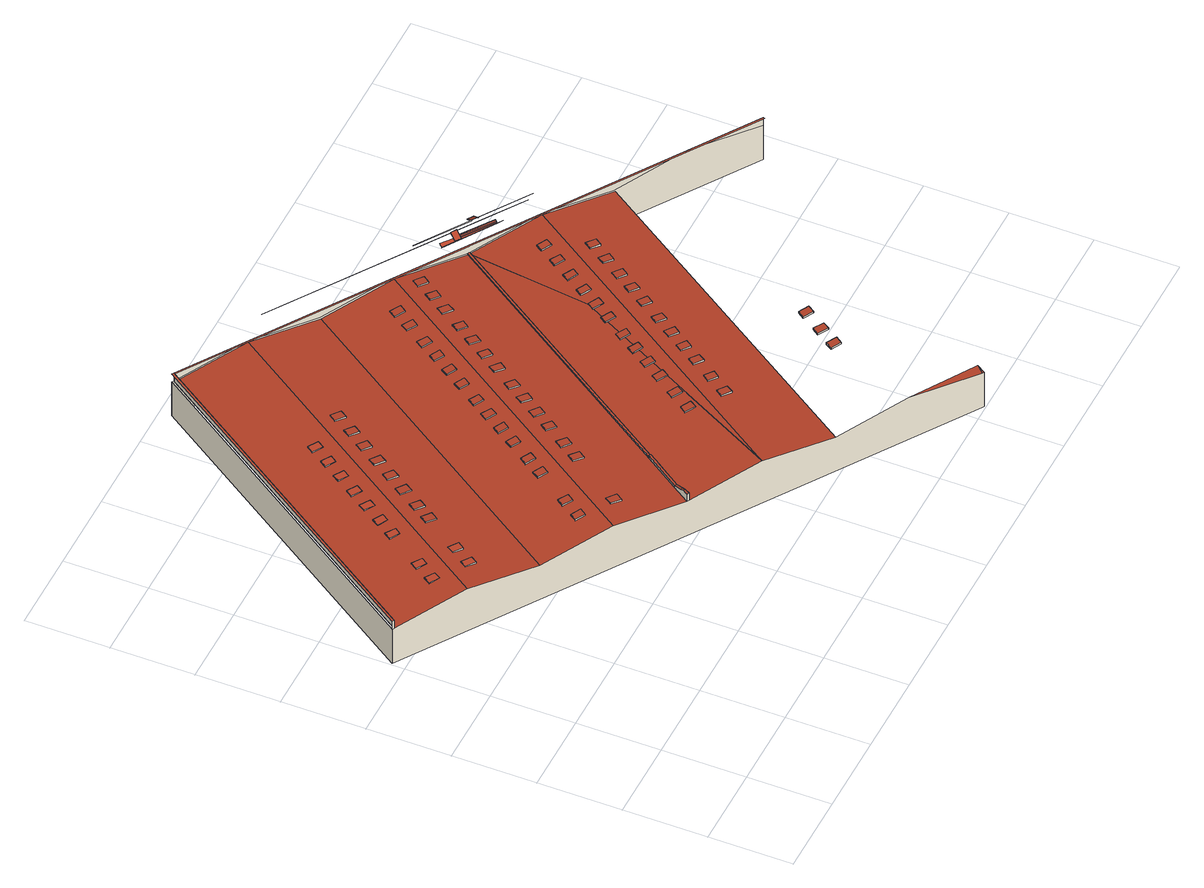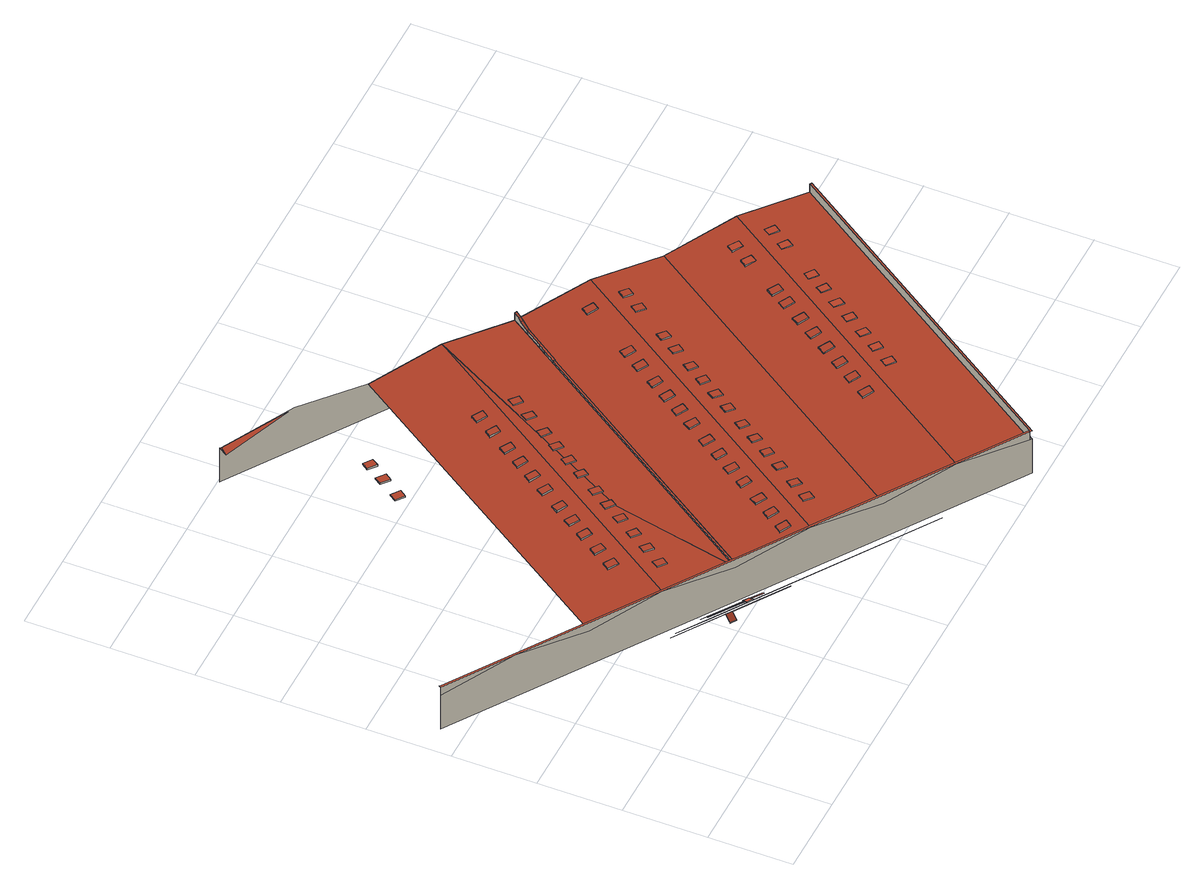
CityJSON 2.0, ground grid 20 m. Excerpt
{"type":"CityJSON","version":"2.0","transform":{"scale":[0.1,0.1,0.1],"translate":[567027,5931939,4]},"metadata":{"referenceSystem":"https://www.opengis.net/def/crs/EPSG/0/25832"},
"CityObjects":{
"building1":{"type":"Building","attributes":{"Grundfläche 2D":"19799.578173","Grundhöhe NN":"4.849"},"children":["building1-1","building1-2","building1-3","building1-4","building1-5","building1-6","building1-7","building1-8","building1-9","building1-10","building1-11","building1-12","building1-13","building1-14","building1-15","building1-16","building1-17","building1-18","building1-19","building1-20","building1-21","building1-22","building1-23","building1-24","building1-25","building1-26","building1-27","building1-28","building1-29","building1-30","building1-31","building1-32","building1-33","building1-34","building1-35","building1-36","building1-37","building1-38","building1-39","building1-40","building1-41","building1-42","building1-43","building1-44","building1-45","building1-46","building1-47","building1-48","building1-49","building1-50","building1-51","building1-52","building1-53","building1-54","building1-55","building1-56","building1-57","building1-58","building1-59","building1-60","building1-61","building1-62","building1-63","building1-64","building1-65","building1-66","building1-67","building1-68","building1-69","building1-70","building1-71","building1-72","building1-73","building1-74","building1-75"],"geometry":[{"type":"MultiSurface","lod":"3","boundaries":[[[0,1,2,3]],[[0,4,5,6]],[[7,8,2,1]],[[2,8,9,10,3]],[[7,1,11,12]],[[13,14,15,16]],[[17,18,19,20,21,22,16,23,24,25,11,1,0,6,26]],[[27,23,16,15,14]],[[14,13,28]],[[29,27,14]],[[30,31,25,24]],[[12,11,25,31]],[[32,29,14,28,13,16,22,33,34]],[[30,24,23,27,35,36,37]],[[32,34,38,39]],[[40,41,42,43,39,38,44]],[[36,35,41,40]],[[45,20,19,46]],[[18,46,19]],[[33,22,47,34]],[[22,21,48,49]],[[4,50,51,52,53,54,55,56,57,58,59,5]],[[34,47,22,49,60]],[[8,61,62,63,64,65,66,67,9]],[[52,51,50,9,67,58,57,56,55,54,53]]],"semantics":{"surfaces":[{"type":"WallSurface"},{"type":"RoofSurface"}],"values":[0,0,0,1,1,1,0,1,1,1,1,1,1,1,0,1,0,1,1,1,1,0,1,1,0]}}]},
"building1-1":{"type":"BuildingInstallation","parents":["building1"],"geometry":[{"type":"MultiSurface","lod":"3","boundaries":[[[68,69,70,71]],[[71,70,72,73]],[[68,71,73,74]],[[69,68,74,75]],[[70,69,75,72]]],"semantics":{"surfaces":[{"type":"RoofSurface"},{"type":"WallSurface"}],"values":[0,1,1,1,1]}}]},
"building1-2":{"type":"BuildingInstallation","parents":["building1"],"geometry":[{"type":"MultiSurface","lod":"3","boundaries":[[[76,77,78,79]],[[79,78,80,81]],[[76,79,81,82]],[[77,76,82,83]],[[78,77,83,80]]],"semantics":{"surfaces":[{"type":"RoofSurface"},{"type":"WallSurface"}],"values":[0,1,1,1,1]}}]},
"building1-3":{"type":"BuildingInstallation","parents":["building1"],"geometry":[{"type":"MultiSurface","lod":"3","boundaries":[[[84,85,86,87]],[[87,86,88,89]],[[84,87,89,90]],[[85,84,90,91]],[[86,85,91,88]]],"semantics":{"surfaces":[{"type":"RoofSurface"},{"type":"WallSurface"}],"values":[0,1,1,1,1]}}]},
"building1-4":{"type":"BuildingInstallation","parents":["building1"],"geometry":[{"type":"MultiSurface","lod":"3","boundaries":[[[92,93,94,95]],[[95,94,96,97]],[[92,95,97,98]],[[93,92,98,99]],[[94,93,99,96]]],"semantics":{"surfaces":[{"type":"RoofSurface"},{"type":"WallSurface"}],"values":[0,1,1,1,1]}}]},
"building1-5":{"type":"BuildingInstallation","parents":["building1"],"geometry":[{"type":"MultiSurface","lod":"3","boundaries":[[[100,101,102,103]],[[103,102,104,105]],[[100,103,105,106]],[[101,100,106,107]],[[102,101,107,104]]],"semantics":{"surfaces":[{"type":"RoofSurface"},{"type":"WallSurface"}],"values":[0,1,1,1,1]}}]},
"building1-6":{"type":"BuildingInstallation","parents":["building1"],"geometry":[{"type":"MultiSurface","lod":"3","boundaries":[[[108,109,110,111]],[[111,110,112,113]],[[108,111,113,114]],[[109,108,114,115]],[[110,109,115,112]]],"semantics":{"surfaces":[{"type":"RoofSurface"},{"type":"WallSurface"}],"values":[0,1,1,1,1]}}]},
"building1-7":{"type":"BuildingInstallation","parents":["building1"],"geometry":[{"type":"MultiSurface","lod":"3","boundaries":[[[116,117,118,119]],[[119,118,120,121]],[[116,119,121,122]],[[117,116,122,123]],[[118,117,123,120]]],"semantics":{"surfaces":[{"type":"RoofSurface"},{"type":"WallSurface"}],"values":[0,1,1,1,1]}}]},
"building1-8":{"type":"BuildingInstallation","parents":["building1"],"geometry":[{"type":"MultiSurface","lod":"3","boundaries":[[[124,125,126,127]],[[127,126,128,129]],[[124,127,129,130]],[[125,124,130,131]],[[126,125,131,128]]],"semantics":{"surfaces":[{"type":"RoofSurface"},{"type":"WallSurface"}],"values":[0,1,1,1,1]}}]},
"building1-9":{"type":"BuildingInstallation","parents":["building1"],"geometry":[{"type":"MultiSurface","lod":"3","boundaries":[[[132,133,134,135]],[[135,134,136,137]],[[132,135,137,138]],[[133,132,138,139]],[[134,133,139,136]]],"semantics":{"surfaces":[{"type":"RoofSurface"},{"type":"WallSurface"}],"values":[0,1,1,1,1]}}]},
"building1-10":{"type":"BuildingInstallation","parents":["building1"],"geometry":[{"type":"MultiSurface","lod":"3","boundaries":[[[140,141,142,143]],[[143,142,144,145]],[[140,143,145,146]],[[141,140,146,147]],[[142,141,147,144]]],"semantics":{"surfaces":[{"type":"RoofSurface"},{"type":"WallSurface"}],"values":[0,1,1,1,1]}}]},
"building1-11":{"type":"BuildingInstallation","parents":["building1"],"geometry":[{"type":"MultiSurface","lod":"3","boundaries":[[[148,149,150,151]],[[151,150,152,153]],[[148,151,153,154]],[[149,148,154,155]],[[150,149,155,152]]],"semantics":{"surfaces":[{"type":"RoofSurface"},{"type":"WallSurface"}],"values":[0,1,1,1,1]}}]},
"building1-12":{"type":"BuildingInstallation","parents":["building1"],"geometry":[{"type":"MultiSurface","lod":"3","boundaries":[[[156,157,158,159]],[[159,158,160,161]],[[156,159,161,162]],[[157,156,162,163]],[[158,157,163,160]]],"semantics":{"surfaces":[{"type":"RoofSurface"},{"type":"WallSurface"}],"values":[0,1,1,1,1]}}]},
"building1-13":{"type":"BuildingInstallation","parents":["building1"],"geometry":[{"type":"MultiSurface","lod":"3","boundaries":[[[164,165,166,167]],[[167,166,168,169]],[[164,167,169,170]],[[165,164,170,171]],[[166,165,171,168]]],"semantics":{"surfaces":[{"type":"RoofSurface"},{"type":"WallSurface"}],"values":[0,1,1,1,1]}}]},
"building1-14":{"type":"BuildingInstallation","parents":["building1"],"geometry":[{"type":"MultiSurface","lod":"3","boundaries":[[[172,173,174,175]],[[175,174,176,177]],[[172,175,177,178]],[[173,172,178,179]],[[174,173,179,176]]],"semantics":{"surfaces":[{"type":"RoofSurface"},{"type":"WallSurface"}],"values":[0,1,1,1,1]}}]},
"building1-15":{"type":"BuildingInstallation","parents":["building1"],"geometry":[{"type":"MultiSurface","lod":"3","boundaries":[[[180,181,182,183]],[[183,182,184,185]],[[180,183,185,186]],[[181,180,186,187]],[[182,181,187,184]]],"semantics":{"surfaces":[{"type":"RoofSurface"},{"type":"WallSurface"}],"values":[0,1,1,1,1]}}]},
"building1-16":{"type":"BuildingInstallation","parents":["building1"],"geometry":[{"type":"MultiSurface","lod":"3","boundaries":[[[188,189,190,191]],[[191,190,192,193]],[[188,191,193,194]],[[189,188,194,195]],[[190,189,195,192]]],"semantics":{"surfaces":[{"type":"RoofSurface"},{"type":"WallSurface"}],"values":[0,1,1,1,1]}}]},
"building1-17":{"type":"BuildingInstallation","parents":["building1"],"geometry":[{"type":"MultiSurface","lod":"3","boundaries":[[[196,197,198,199]],[[200,201,199,198]],[[196,199,201,202]],[[202,203,197,196]],[[198,197,203,200]]],"semantics":{"surfaces":[{"type":"RoofSurface"},{"type":"WallSurface"}],"values":[0,1,1,1,1]}}]},
"building1-18":{"type":"BuildingInstallation","parents":["building1"],"geometry":[{"type":"MultiSurface","lod":"3","boundaries":[[[204,205,206,207]],[[207,206,208,209]],[[204,207,209,210]],[[205,204,210,211]],[[206,205,211,208]]],"semantics":{"surfaces":[{"type":"RoofSurface"},{"type":"WallSurface"}],"values":[0,1,1,1,1]}}]},
"building1-19":{"type":"BuildingInstallation","parents":["building1"],"geometry":[{"type":"MultiSurface","lod":"3","boundaries":[[[212,213,214,215]],[[216,213,212,217]],[[218,219,216,217,220]],[[23,16,215,214]],[[212,215,16,221,220,217]],[[216,219,222,23,214,213]]],"semantics":{"surfaces":[{"type":"RoofSurface"},{"type":"WallSurface"}],"values":[0,0,0,1,1,1]}}]},
"building1-20":{"type":"BuildingInstallation","parents":["building1"],"geometry":[{"type":"MultiSurface","lod":"3","boundaries":[[[223,224,225,226]],[[226,225,227,228]],[[223,226,228,229]],[[224,223,229,230]],[[225,224,230,227]]],"semantics":{"surfaces":[{"type":"RoofSurface"},{"type":"WallSurface"}],"values":[0,1,1,1,1]}}]},
"building1-21":{"type":"BuildingInstallation","parents":["building1"],"geometry":[{"type":"MultiSurface","lod":"3","boundaries":[[[231,232,233,234]],[[234,233,235,236]],[[231,234,236,237]],[[232,231,237,238]],[[233,232,238,235]]],"semantics":{"surfaces":[{"type":"RoofSurface"},{"type":"WallSurface"}],"values":[0,1,1,1,1]}}]},
"building1-22":{"type":"BuildingInstallation","parents":["building1"],"geometry":[{"type":"MultiSurface","lod":"3","boundaries":[[[239,240,241,242]],[[242,241,243,244]],[[239,242,244,245]],[[240,239,245,246]],[[241,240,246,243]]],"semantics":{"surfaces":[{"type":"RoofSurface"},{"type":"WallSurface"}],"values":[0,1,1,1,1]}}]},
"building1-23":{"type":"BuildingInstallation","parents":["building1"],"geometry":[{"type":"MultiSurface","lod":"3","boundaries":[[[247,248,249,250]],[[250,249,251,252]],[[247,250,252,253]],[[248,247,253,254]],[[249,248,254,251]]],"semantics":{"surfaces":[{"type":"RoofSurface"},{"type":"WallSurface"}],"values":[0,1,1,1,1]}}]},
"building1-24":{"type":"BuildingInstallation","parents":["building1"],"geometry":[{"type":"MultiSurface","lod":"3","boundaries":[[[255,256,219,218,220,257,258,259,260,261,262]],[[221,15,257,220]],[[15,14,258,257]],[[14,13,259,258]],[[13,28,260,259]],[[32,39,261,260,28]],[[39,43,262,261]],[[43,42,41,256,255,262]],[[222,219,256,41,35]]],"semantics":{"surfaces":[{"type":"RoofSurface"},{"type":"WallSurface"}],"values":[0,1,1,1,1,1,1,1,1]}}]},
"building1-25":{"type":"BuildingInstallation","parents":["building1"],"geometry":[{"type":"MultiSurface","lod":"3","boundaries":[[[263,264,265,266]],[[266,265,267,268]],[[263,266,268,269]],[[264,263,269,270]],[[265,264,270,267]]],"semantics":{"surfaces":[{"type":"RoofSurface"},{"type":"WallSurface"}],"values":[0,1,1,1,1]}}]},
"building1-26":{"type":"BuildingInstallation","parents":["building1"],"geometry":[{"type":"MultiSurface","lod":"3","boundaries":[[[271,272,273,274]],[[274,273,275,276]],[[271,274,276,277]],[[272,271,277,278]],[[273,272,278,275]]],"semantics":{"surfaces":[{"type":"RoofSurface"},{"type":"WallSurface"}],"values":[0,1,1,1,1]}}]},
"building1-27":{"type":"BuildingInstallation","parents":["building1"],"geometry":[{"type":"MultiSurface","lod":"3","boundaries":[[[279,280,281,282]],[[283,284,282,281]],[[279,282,284,285]],[[285,286,280,279]],[[281,280,286,283]]],"semantics":{"surfaces":[{"type":"RoofSurface"},{"type":"WallSurface"}],"values":[0,1,1,1,1]}}]},
"building1-28":{"type":"BuildingInstallation","parents":["building1"],"geometry":[{"type":"MultiSurface","lod":"3","boundaries":[[[287,288,289,290]],[[290,289,291,292]],[[287,290,292,293]],[[288,287,293,294]],[[289,288,294,291]]],"semantics":{"surfaces":[{"type":"RoofSurface"},{"type":"WallSurface"}],"values":[0,1,1,1,1]}}]},
"building1-29":{"type":"BuildingInstallation","parents":["building1"],"geometry":[{"type":"MultiSurface","lod":"3","boundaries":[[[295,296,297,298]],[[298,297,299,300]],[[295,298,300,301]],[[296,295,301,302]],[[297,296,302,299]]],"semantics":{"surfaces":[{"type":"RoofSurface"},{"type":"WallSurface"}],"values":[0,1,1,1,1]}}]},
"building1-30":{"type":"BuildingInstallation","parents":["building1"],"geometry":[{"type":"MultiSurface","lod":"3","boundaries":[[[303,304,305,306]],[[307,308,306,305]],[[303,306,308,309]],[[309,310,304,303]],[[305,304,310,307]]],"semantics":{"surfaces":[{"type":"RoofSurface"},{"type":"WallSurface"}],"values":[0,1,1,1,1]}}]},
"building1-31":{"type":"BuildingInstallation","parents":["building1"],"geometry":[{"type":"MultiSurface","lod":"3","boundaries":[[[311,312,313,314]],[[314,313,315,316]],[[311,314,316,317]],[[312,311,317,318]],[[313,312,318,315]]],"semantics":{"surfaces":[{"type":"RoofSurface"},{"type":"WallSurface"}],"values":[0,1,1,1,1]}}]},
"building1-32":{"type":"BuildingInstallation","parents":["building1"],"geometry":[{"type":"MultiSurface","lod":"3","boundaries":[[[319,320,321,322]],[[323,324,322,321]],[[319,322,324,325]],[[325,326,320,319]],[[321,320,326,323]]],"semantics":{"surfaces":[{"type":"RoofSurface"},{"type":"WallSurface"}],"values":[0,1,1,1,1]}}]},
"building1-33":{"type":"BuildingInstallation","parents":["building1"],"geometry":[{"type":"MultiSurface","lod":"3","boundaries":[[[327,328,329,330]],[[330,329,331,332]],[[327,330,332,333]],[[328,327,333,334]],[[329,328,334,331]]],"semantics":{"surfaces":[{"type":"RoofSurface"},{"type":"WallSurface"}],"values":[0,1,1,1,1]}}]},
"building1-34":{"type":"BuildingInstallation","parents":["building1"],"geometry":[{"type":"MultiSurface","lod":"3","boundaries":[[[335,336,337,338]],[[339,340,338,337]],[[335,338,340,341]],[[341,342,336,335]],[[337,336,342,339]]],"semantics":{"surfaces":[{"type":"RoofSurface"},{"type":"WallSurface"}],"values":[0,1,1,1,1]}}]},
"building1-35":{"type":"BuildingInstallation","parents":["building1"],"geometry":[{"type":"MultiSurface","lod":"3","boundaries":[[[343,344,345,346]],[[346,345,347,348]],[[343,346,348,349]],[[344,343,349,350]],[[345,344,350,347]]],"semantics":{"surfaces":[{"type":"RoofSurface"},{"type":"WallSurface"}],"values":[0,1,1,1,1]}}]},
"building1-36":{"type":"BuildingInstallation","parents":["building1"],"geometry":[{"type":"MultiSurface","lod":"3","boundaries":[[[351,352,353,354]],[[354,353,355,356]],[[351,354,356,357]],[[352,351,357,358]],[[353,352,358,355]]],"semantics":{"surfaces":[{"type":"RoofSurface"},{"type":"WallSurface"}],"values":[0,1,1,1,1]}}]},
"building1-37":{"type":"BuildingInstallation","parents":["building1"],"geometry":[{"type":"MultiSurface","lod":"3","boundaries":[[[359,360,361,362]],[[363,364,362,361]],[[364,365,359,362]],[[360,359,365,366]],[[361,360,366,363]]],"semantics":{"surfaces":[{"type":"RoofSurface"},{"type":"WallSurface"}],"values":[0,1,1,1,1]}}]},
"building1-38":{"type":"BuildingInstallation","parents":["building1"],"geometry":[{"type":"MultiSurface","lod":"3","boundaries":[[[367,368,369,370]],[[370,369,371,372]],[[367,370,372,373]],[[368,367,373,374]],[[369,368,374,371]]],"semantics":{"surfaces":[{"type":"RoofSurface"},{"type":"WallSurface"}],"values":[0,1,1,1,1]}}]},
"building1-39":{"type":"BuildingInstallation","parents":["building1"],"geometry":[{"type":"MultiSurface","lod":"3","boundaries":[[[375,376,377,378]],[[378,377,379,380]],[[375,378,380,381]],[[376,375,381,382]],[[377,376,382,379]]],"semantics":{"surfaces":[{"type":"RoofSurface"},{"type":"WallSurface"}],"values":[0,1,1,1,1]}}]},
"building1-40":{"type":"BuildingInstallation","parents":["building1"],"geometry":[{"type":"MultiSurface","lod":"3","boundaries":[[[383,384,385,386]],[[386,385,387,388]],[[383,386,388,389]],[[384,383,389,390]],[[385,384,390,387]]],"semantics":{"surfaces":[{"type":"RoofSurface"},{"type":"WallSurface"}],"values":[0,1,1,1,1]}}]},
"building1-41":{"type":"BuildingInstallation","parents":["building1"],"geometry":[{"type":"MultiSurface","lod":"3","boundaries":[[[391,392,393,394]],[[394,393,395,396]],[[391,394,396,397]],[[392,391,397,398]],[[393,392,398,395]]],"semantics":{"surfaces":[{"type":"RoofSurface"},{"type":"WallSurface"}],"values":[0,1,1,1,1]}}]},
"building1-42":{"type":"BuildingInstallation","parents":["building1"],"geometry":[{"type":"MultiSurface","lod":"3","boundaries":[[[399,400,401,402]],[[402,401,403,404]],[[399,402,404,405]],[[400,399,405,406]],[[401,400,406,403]]],"semantics":{"surfaces":[{"type":"RoofSurface"},{"type":"WallSurface"}],"values":[0,1,1,1,1]}}]},
"building1-43":{"type":"BuildingInstallation","parents":["building1"],"geometry":[{"type":"MultiSurface","lod":"3","boundaries":[[[407,408,409,410]],[[410,409,411,412]],[[407,410,412,413]],[[408,407,413,414]],[[409,408,414,411]]],"semantics":{"surfaces":[{"type":"RoofSurface"},{"type":"WallSurface"}],"values":[0,1,1,1,1]}}]},
"building1-44":{"type":"BuildingInstallation","parents":["building1"],"geometry":[{"type":"MultiSurface","lod":"3","boundaries":[[[415,416,417,418]],[[418,417,419,420]],[[415,418,420,421]],[[416,415,421,422]],[[417,416,422,419]]],"semantics":{"surfaces":[{"type":"RoofSurface"},{"type":"WallSurface"}],"values":[0,1,1,1,1]}}]},
"building1-45":{"type":"BuildingInstallation","parents":["building1"],"geometry":[{"type":"MultiSurface","lod":"3","boundaries":[[[423,424,425,426]],[[426,425,427,428]],[[428,429,423,426]],[[423,429,430,424]],[[430,427,425,424]]],"semantics":{"surfaces":[{"type":"RoofSurface"},{"type":"WallSurface"}],"values":[0,1,1,1,1]}}]},
"building1-46":{"type":"BuildingInstallation","parents":["building1"],"geometry":[{"type":"MultiSurface","lod":"3","boundaries":[[[431,432,433,434,435]],[[436,437,433,432]],[[437,438,435,434,433]],[[439,431,435,438]],[[439,436,432,431]]],"semantics":{"surfaces":[{"type":"RoofSurface"},{"type":"WallSurface"}],"values":[0,1,1,1,1]}}]},
"building1-47":{"type":"BuildingInstallation","parents":["building1"],"geometry":[{"type":"MultiSurface","lod":"3","boundaries":[[[440,441,442,443]],[[443,442,444,445]],[[440,443,445,446]],[[441,440,446,447]],[[442,441,447,444]]],"semantics":{"surfaces":[{"type":"RoofSurface"},{"type":"WallSurface"}],"values":[0,1,1,1,1]}}]},
"building1-48":{"type":"BuildingInstallation","parents":["building1"],"geometry":[{"type":"MultiSurface","lod":"3","boundaries":[[[448,449,450,451]],[[451,450,452,453]],[[448,451,453,454]],[[449,448,454,455]],[[450,449,455,452]]],"semantics":{"surfaces":[{"type":"RoofSurface"},{"type":"WallSurface"}],"values":[0,1,1,1,1]}}]},
"building1-49":{"type":"BuildingInstallation","parents":["building1"],"geometry":[{"type":"MultiSurface","lod":"3","boundaries":[[[456,457,458,459]],[[460,457,456,461]],[[460,462,458,457]],[[459,458,462,463]],[[463,461,456,459]]],"semantics":{"surfaces":[{"type":"RoofSurface"},{"type":"WallSurface"}],"values":[0,1,1,1,1]}}]},
"building1-50":{"type":"BuildingInstallation","parents":["building1"],"geometry":[{"type":"MultiSurface","lod":"3","boundaries":[[[464,465,466,467]],[[467,466,468,469]],[[464,467,469,470]],[[465,464,470,471]],[[466,465,471,468]]],"semantics":{"surfaces":[{"type":"RoofSurface"},{"type":"WallSurface"}],"values":[0,1,1,1,1]}}]},
"building1-51":{"type":"BuildingInstallation","parents":["building1"],"geometry":[{"type":"MultiSurface","lod":"3","boundaries":[[[472,473,474,475]],[[475,474,476,477]],[[472,475,477,478]],[[473,472,478,479]],[[474,473,479,476]]],"semantics":{"surfaces":[{"type":"RoofSurface"},{"type":"WallSurface"}],"values":[0,1,1,1,1]}}]},
"building1-52":{"type":"BuildingInstallation","parents":["building1"],"geometry":[{"type":"MultiSurface","lod":"3","boundaries":[[[480,481,482,483]],[[483,482,484,485]],[[480,483,485,486]],[[481,480,486,487]],[[482,481,487,484]]],"semantics":{"surfaces":[{"type":"RoofSurface"},{"type":"WallSurface"}],"values":[0,1,1,1,1]}}]},
"building1-53":{"type":"BuildingInstallation","parents":["building1"],"geometry":[{"type":"MultiSurface","lod":"3","boundaries":[[[488,489,490,491]],[[492,493,489,488,494]],[[493,495,490,489]],[[496,491,490,495]],[[496,494,488,491]]],"semantics":{"surfaces":[{"type":"RoofSurface"},{"type":"WallSurface"}],"values":[0,1,1,1,1]}}]},
"building1-54":{"type":"BuildingInstallation","parents":["building1"],"geometry":[{"type":"MultiSurface","lod":"3","boundaries":[[[497,498,499,500]],[[500,499,501,502]],[[497,500,502,503]],[[498,497,503,504]],[[499,498,504,501]]],"semantics":{"surfaces":[{"type":"RoofSurface"},{"type":"WallSurface"}],"values":[0,1,1,1,1]}}]},
"building1-55":{"type":"BuildingInstallation","parents":["building1"],"geometry":[{"type":"MultiSurface","lod":"3","boundaries":[[[505,506,507,508]],[[508,507,509,510]],[[505,508,510,511]],[[506,505,511,512]],[[507,506,512,509]]],"semantics":{"surfaces":[{"type":"RoofSurface"},{"type":"WallSurface"}],"values":[0,1,1,1,1]}}]},
"building1-56":{"type":"BuildingInstallation","parents":["building1"],"geometry":[{"type":"MultiSurface","lod":"3","boundaries":[[[513,514,515,516]],[[516,515,517,518]],[[513,516,518,519]],[[514,513,519,520]],[[515,514,520,517]]],"semantics":{"surfaces":[{"type":"RoofSurface"},{"type":"WallSurface"}],"values":[0,1,1,1,1]}}]},
"building1-57":{"type":"BuildingInstallation","parents":["building1"],"geometry":[{"type":"MultiSurface","lod":"3","boundaries":[[[521,522,523,524]],[[524,523,525,526]],[[521,524,526,527]],[[522,521,527,528]],[[523,522,528,525]]],"semantics":{"surfaces":[{"type":"RoofSurface"},{"type":"WallSurface"}],"values":[0,1,1,1,1]}}]},
"building1-58":{"type":"BuildingInstallation","parents":["building1"],"geometry":[{"type":"MultiSurface","lod":"3","boundaries":[[[529,530,531,532]],[[532,531,533,534]],[[529,532,534,535]],[[530,529,535,536]],[[531,530,536,533]]],"semantics":{"surfaces":[{"type":"RoofSurface"},{"type":"WallSurface"}],"values":[0,1,1,1,1]}}]},
"building1-59":{"type":"BuildingInstallation","parents":["building1"],"geometry":[{"type":"MultiSurface","lod":"3","boundaries":[[[537,538,539,540]],[[540,539,541,542]],[[537,540,542,543]],[[538,537,543,544]],[[539,538,544,541]]],"semantics":{"surfaces":[{"type":"RoofSurface"},{"type":"WallSurface"}],"values":[0,1,1,1,1]}}]},
"building1-60":{"type":"BuildingInstallation","parents":["building1"],"geometry":[{"type":"MultiSurface","lod":"3","boundaries":[[[545,546,547,548]],[[548,547,549,550]],[[545,548,550,551]],[[546,545,551,552]],[[547,546,552,549]]],"semantics":{"surfaces":[{"type":"RoofSurface"},{"type":"WallSurface"}],"values":[0,1,1,1,1]}}]},
"building1-61":{"type":"BuildingInstallation","parents":["building1"],"geometry":[{"type":"MultiSurface","lod":"3","boundaries":[[[553,554,555,556]],[[556,555,557,558]],[[553,556,558,559]],[[554,553,559,560]],[[555,554,560,557]]],"semantics":{"surfaces":[{"type":"RoofSurface"},{"type":"WallSurface"}],"values":[0,1,1,1,1]}}]},
"building1-62":{"type":"BuildingInstallation","parents":["building1"],"geometry":[{"type":"MultiSurface","lod":"3","boundaries":[[[561,562,563,564]],[[564,563,565,566]],[[561,564,566,567]],[[562,561,567,568]],[[563,562,568,565]]],"semantics":{"surfaces":[{"type":"RoofSurface"},{"type":"WallSurface"}],"values":[0,1,1,1,1]}}]},
"building1-63":{"type":"BuildingInstallation","parents":["building1"],"geometry":[{"type":"MultiSurface","lod":"3","boundaries":[[[569,570,571,572]],[[572,571,573,574]],[[569,572,574,575]],[[570,569,575,576]],[[571,570,576,573]]],"semantics":{"surfaces":[{"type":"RoofSurface"},{"type":"WallSurface"}],"values":[0,1,1,1,1]}}]},
"building1-64":{"type":"BuildingInstallation","parents":["building1"],"geometry":[{"type":"MultiSurface","lod":"3","boundaries":[[[577,578,579,580,581]],[[581,580,582,583]],[[577,581,583,47]],[[584,579,578,577,47,33]],[[580,579,584,582]]],"semantics":{"surfaces":[{"type":"RoofSurface"},{"type":"WallSurface"}],"values":[0,1,1,1,1]}}]},
"building1-65":{"type":"BuildingInstallation","parents":["building1"],"geometry":[{"type":"MultiSurface","lod":"3","boundaries":[[[585,586,587,588]],[[588,587,589,590]],[[585,588,590,591]],[[586,585,591,592]],[[587,586,592,589]]],"semantics":{"surfaces":[{"type":"RoofSurface"},{"type":"WallSurface"}],"values":[0,1,1,1,1]}}]},
"building1-66":{"type":"BuildingInstallation","parents":["building1"],"geometry":[{"type":"MultiSurface","lod":"3","boundaries":[[[593,594,595,596]],[[596,595,597,598]],[[593,596,598,599]],[[594,593,599,600]],[[595,594,600,597]]],"semantics":{"surfaces":[{"type":"RoofSurface"},{"type":"WallSurface"}],"values":[0,1,1,1,1]}}]},
"building1-67":{"type":"BuildingInstallation","parents":["building1"],"geometry":[{"type":"MultiSurface","lod":"3","boundaries":[[[601,602,603,604]],[[604,603,605,606]],[[601,604,606,607]],[[602,601,607,608]],[[603,602,608,605]]],"semantics":{"surfaces":[{"type":"RoofSurface"},{"type":"WallSurface"}],"values":[0,1,1,1,1]}}]},
"building1-68":{"type":"BuildingInstallation","parents":["building1"],"geometry":[{"type":"MultiSurface","lod":"3","boundaries":[[[609,610,611,612]],[[613,614,610,609]],[[615,616,611,610,614]],[[616,617,612,611]],[[618,613,609,612,617]]],"semantics":{"surfaces":[{"type":"RoofSurface"},{"type":"WallSurface"}],"values":[0,1,1,1,1]}}]},
"building1-69":{"type":"BuildingInstallation","parents":["building1"],"geometry":[{"type":"MultiSurface","lod":"3","boundaries":[[[619,620,621,622]],[[622,621,623,624]],[[619,622,624,625]],[[620,619,625,626]],[[621,620,626,623]]],"semantics":{"surfaces":[{"type":"RoofSurface"},{"type":"WallSurface"}],"values":[0,1,1,1,1]}}]},
"building1-70":{"type":"BuildingInstallation","parents":["building1"],"geometry":[{"type":"MultiSurface","lod":"3","boundaries":[[[627,628,629,630]],[[631,632,628,627]],[[633,634,629,628,632]],[[634,635,630,629]],[[631,627,630,635,636]]],"semantics":{"surfaces":[{"type":"RoofSurface"},{"type":"WallSurface"}],"values":[0,1,1,1,1]}}]},
"building1-71":{"type":"BuildingInstallation","parents":["building1"],"geometry":[{"type":"MultiSurface","lod":"3","boundaries":[[[637,638,639,640]],[[640,639,641,642]],[[637,640,642,643]],[[638,637,643,644]],[[639,638,644,641]]],"semantics":{"surfaces":[{"type":"RoofSurface"},{"type":"WallSurface"}],"values":[0,1,1,1,1]}}]},
"building1-72":{"type":"BuildingInstallation","parents":["building1"],"geometry":[{"type":"MultiSurface","lod":"3","boundaries":[[[645,646,647,648]],[[648,647,649,650]],[[645,648,650,651]],[[646,645,651,652]],[[647,646,652,649]]],"semantics":{"surfaces":[{"type":"RoofSurface"},{"type":"WallSurface"}],"values":[0,1,1,1,1]}}]},
"building1-73":{"type":"BuildingInstallation","parents":["building1"],"geometry":[{"type":"MultiSurface","lod":"3","boundaries":[[[653,654,655,656]],[[656,655,657,658]],[[653,656,658,659]],[[654,653,659,660]],[[655,654,660,657]]],"semantics":{"surfaces":[{"type":"RoofSurface"},{"type":"WallSurface"}],"values":[0,1,1,1,1]}}]},
"building1-74":{"type":"BuildingInstallation","parents":["building1"],"geometry":[{"type":"MultiSurface","lod":"3","boundaries":[[[661,662,663,664]],[[664,663,665,666]],[[661,664,666,667]],[[662,661,667,668]],[[663,662,668,665]]],"semantics":{"surfaces":[{"type":"RoofSurface"},{"type":"WallSurface"}],"values":[0,1,1,1,1]}}]},
"building1-75":{"type":"BuildingInstallation","parents":["building1"],"geometry":[{"type":"MultiSurface","lod":"3","boundaries":[[[669,670,671,672]],[[672,671,673,674]],[[669,672,674,675]],[[670,669,675,676]],[[671,670,676,673]]],"semantics":{"surfaces":[{"type":"RoofSurface"},{"type":"WallSurface"}],"values":[0,1,1,1,1]}}]},
"building2":{"type":"Building","attributes":{"Grundfläche 2D":"24955.734237","Grundhöhe NN":"4.469"},"children":["building2-1","building2-2"],"geometry":[{"type":"MultiSurface","lod":"3","boundaries":[[[677,678,679,680,681,682,683,684,685,686,687,688]],[[689,690,691]],[[692,687,686,693,694]],[[695,696,697]],[[698,699,700,701,702]],[[703,704,705,706,707]],[[708,692,694,709]],[[705,708,709,710]],[[693,711,694]],[[712,696,695,703,707,713]],[[714,697,696,715]],[[705,710,706]]],"semantics":{"surfaces":[{"type":"RoofSurface"},{"type":"WallSurface"}],"values":[0,0,1,0,1,0,0,0,1,0,0,0]}}]},
"building2-1":{"type":"BuildingInstallation","parents":["building2"],"geometry":[{"type":"MultiSurface","lod":"3","boundaries":[[[716,717,718,719]],[[687,692,719,718]],[[705,719,692,708]],[[719,705,704]],[[719,704,703]],[[697,714,720,716,719,703,695]],[[717,716,720,721]],[[722,723,718,717,721,724]],[[723,680,718]],[[680,679,718]],[[679,678,718]],[[678,677,718]],[[718,677,688,687]]],"semantics":{"surfaces":[{"type":"RoofSurface"},{"type":"WallSurface"}],"values":[0,1,1,1,1,1,1,1,1,1,1,1,1]}}]},
"building2-2":{"type":"BuildingInstallation","parents":["building2"],"geometry":[{"type":"MultiSurface","lod":"3","boundaries":[[[725,726,727,701]],[[728,729,730,727,731,732]],[[727,730,733]],[[702,701,727,733,734]],[[735,736,737,738,739,726,725,740,741]],[[739,731,727,726]]],"semantics":{"surfaces":[{"type":"RoofSurface"},{"type":"WallSurface"}],"values":[0,1,1,1,1,1]}}]}
},
"vertices":[
[6,832,109],[11,829,109],[11,829,133],[6,832,133],[501,1572,109],[501,1572,8],[6,832,8],[503,1565,109],[503,1565,133],[506,1568,133],[501,1572,133],[163,727,132],[656,1463,132],[693,518,109],[682,501,109],[681,500,109],[626,417,109],[1241,5,8],[1241,5,109],[1237,8,109],[1084,110,132],[931,212,108],[778,315,132],[621,420,109],[467,523,132],[316,625,108],[1237,8,8],[709,549,109],[694,518,109],[712,547,109],[960,1259,132],[808,1361,108],[713,546,109],[1067,853,125],[1118,1153,109],[708,549,109],[1114,1156,109],[961,1258,132],[1118,1153,114],[713,546,114],[1114,1156,114],[708,549,114],[709,549,114],[712,547,114],[1117,1154,114],[1250,29,110],[1255,26,109],[1068,853,125],[1421,950,108],[1270,1051,132],[506,1568,109],[658,1466,132],[811,1364,108],[963,1262,132],[1119,1157,108],[1272,1055,132],[1423,953,108],[1578,850,132],[1734,745,109],[1734,745,8],[1269,1052,132],[960,1259,133],[961,1258,133],[1117,1154,133],[1118,1153,133],[1728,744,133],[1732,741,133],[1734,745,133],
[161,827,128],[151,811,128],[173,796,129],[183,812,129],[173,796,128],[183,812,128],[161,827,125],[151,811,125],
[190,870,128],[180,854,128],[202,839,129],[212,855,129],[202,839,128],[212,855,128],[190,870,125],[180,854,125],
[260,761,128],[237,776,129],[227,761,129],[250,745,128],[227,761,127],[250,745,124],[260,761,124],[237,776,127],
[289,804,128],[266,819,129],[256,803,129],[278,788,128],[256,803,127],[278,788,124],[289,804,124],[266,819,127],
[250,959,128],[239,943,128],[261,929,129],[272,944,129],[261,929,128],[272,944,128],[250,959,125],[239,943,125],
[277,1000,128],[267,984,128],[289,970,129],[299,986,129],[289,970,128],[299,986,128],[277,1000,125],[267,984,125],
[348,894,128],[325,909,131],[314,893,131],[337,877,128],[314,893,128],[337,877,124],[348,894,124],[325,909,128],
[306,1044,128],[296,1028,128],[318,1013,129],[328,1029,129],[318,1013,128],[328,1029,128],[306,1044,125],[296,1028,125],
[373,932,128],[350,948,131],[339,931,131],[362,916,128],[339,931,128],[362,916,124],[373,932,124],[350,948,128],
[465,622,128],[455,606,128],[476,592,131],[487,608,131],[476,592,128],[487,608,128],[465,622,124],[455,606,124],
[335,1087,128],[324,1071,128],[346,1056,129],[357,1072,129],[346,1056,128],[357,1072,128],[335,1087,125],[324,1071,125],
[405,979,128],[381,994,131],[370,978,131],[394,962,128],[370,978,128],[394,962,124],[405,979,124],[381,994,128],
[495,666,128],[484,650,128],[505,635,131],[516,651,131],[505,635,128],[516,651,128],[495,666,124],[484,650,124],
[365,1132,128],[355,1116,128],[377,1101,129],[387,1117,129],[377,1101,128],[387,1117,128],[365,1132,125],[355,1116,125],
[563,558,128],[540,573,131],[529,557,131],[552,541,128],[529,557,128],[552,541,124],[563,558,124],[540,573,128],
[433,1022,128],[410,1037,131],[399,1021,131],[422,1005,128],[399,1021,128],[422,1005,124],[433,1022,124],[410,1037,128],
[394,1175,128],[383,1159,128],[405,1144,129],[416,1160,129],[405,1144,128],[416,1160,128],[394,1175,125],[383,1159,125],
[463,1066,128],[439,1081,131],[428,1065,131],[452,1049,128],[428,1065,128],[452,1049,124],[463,1066,124],[439,1081,128],
[634,430,129],[630,433,129],[621,420,131],[626,417,131],[635,441,125],[640,438,125],[649,460,117],[648,461,117],[653,458,117],[653,458,109],[648,461,109],
[550,749,128],[540,733,128],[561,719,131],[572,735,131],[561,719,128],[572,735,128],[550,749,124],[540,733,124],
[423,1218,128],[412,1202,128],[434,1187,129],[445,1203,129],[434,1187,128],[445,1203,128],[423,1218,125],[412,1202,125],
[492,1110,128],[469,1125,131],[458,1109,131],[481,1093,128],[458,1109,128],[481,1093,124],[492,1110,124],[469,1125,128],
[578,790,128],[567,774,128],[589,760,131],[599,776,131],[589,760,128],[599,776,128],[578,790,124],[567,774,124],
[709,549,117],[708,549,117],[681,500,117],[682,501,117],[693,518,117],[694,518,117],[713,546,117],[712,547,117],
[648,684,128],[625,700,131],[614,684,131],[637,668,128],[614,684,128],[637,668,124],[648,684,124],[625,700,128],
[521,1152,128],[498,1168,131],[487,1151,131],[510,1136,128],[487,1151,128],[510,1136,124],[521,1152,124],[498,1168,128],
[611,840,128],[601,824,128],[622,810,131],[633,826,131],[622,810,128],[633,826,128],[611,840,125],[601,824,125],
[676,726,128],[653,742,131],[642,725,131],[665,710,128],[642,725,128],[665,710,124],[676,726,124],[653,742,128],
[551,1198,128],[528,1213,131],[517,1197,131],[540,1181,128],[517,1197,128],[540,1181,124],[551,1198,124],[528,1213,128],
[639,881,128],[628,865,128],[650,851,131],[661,867,131],[650,851,128],[661,867,128],[639,881,125],[628,865,125],
[709,776,128],[686,791,131],[675,775,131],[698,760,128],[675,775,128],[698,760,124],[709,776,124],[686,791,128],
[667,923,128],[656,907,128],[678,892,131],[688,908,131],[678,892,128],[688,908,128],[667,923,125],[656,907,125],
[737,817,128],[714,832,131],[703,816,131],[726,801,128],[703,816,128],[726,801,124],[737,817,124],[714,832,128],
[695,964,128],[684,948,128],[705,934,131],[716,950,131],[705,934,128],[716,950,128],[695,964,125],[684,948,125],
[765,858,128],[742,874,131],[731,858,131],[754,842,128],[731,858,128],[754,842,124],[765,858,124],[742,874,128],
[862,544,128],[851,529,128],[873,514,131],[883,530,131],[873,514,128],[883,530,128],[862,544,125],[851,529,125],
[727,1013,128],[717,997,128],[738,983,131],[749,999,131],[738,983,128],[749,999,128],[727,1013,125],[717,997,125],
[792,900,128],[769,915,131],[758,899,131],[781,883,128],[758,899,128],[781,883,124],[792,900,124],[769,915,128],
[891,588,128],[881,573,128],[903,558,131],[913,574,131],[903,558,128],[913,574,128],[891,588,125],[881,573,125],
[755,1055,128],[745,1039,128],[766,1025,131],[777,1041,131],[766,1025,128],[777,1041,128],[755,1055,125],[745,1039,125],
[959,479,129],[937,494,131],[926,478,131],[949,463,129],[926,478,128],[949,463,124],[959,479,124],[937,494,128],
[826,949,128],[803,965,131],[792,949,131],[815,933,128],[792,949,128],[815,933,124],[826,949,124],[803,965,128],
[783,1096,128],[773,1080,128],[794,1066,131],[805,1082,131],[794,1066,128],[805,1082,128],[783,1096,125],[773,1080,125],
[924,638,128],[914,623,128],[936,608,131],[946,624,131],[936,608,128],[946,624,128],[924,638,125],[914,623,125],
[989,523,129],[967,538,131],[956,523,131],[978,508,129],[956,523,128],[978,508,124],[989,523,124],[967,538,128],
[830,1006,131],[820,990,131],[843,975,128],[852,989,128],[853,991,128],[820,990,128],[843,975,124],[853,991,124],[830,1006,128],
[811,1138,128],[800,1122,128],[822,1107,131],[832,1123,131],[822,1107,128],[832,1123,128],[811,1138,125],[800,1122,125],
[952,679,128],[942,664,128],[963,649,131],[974,665,131],[963,649,128],[974,665,128],[952,679,125],[942,664,125],
[847,1032,131],[870,1016,128],[881,1032,128],[858,1048,131],[870,1016,124],[847,1032,128],[881,1032,124],[858,1048,128],
[1022,573,129],[1000,588,131],[989,572,131],[1012,557,129],[989,572,128],[1012,557,124],[1022,573,124],[1000,588,128],
[979,721,128],[969,705,128],[991,691,131],[1001,706,131],[991,691,128],[1001,706,128],[979,721,125],[969,705,125],
[844,1188,128],[834,1172,128],[855,1157,131],[866,1173,131],[855,1157,128],[866,1173,128],[844,1188,125],[834,1172,125],
[875,1073,131],[898,1058,128],[909,1074,128],[886,1089,131],[884,1067,127],[898,1058,124],[875,1073,128],[909,1074,124],[886,1089,128],
[1050,615,129],[1027,629,131],[1017,614,131],[1039,599,129],[1017,614,128],[1039,599,124],[1050,615,124],[1027,629,128],
[1007,762,128],[997,746,128],[1018,732,131],[1029,747,131],[1018,732,128],[1029,747,128],[1007,762,125],[997,746,125],
[872,1229,128],[861,1213,128],[883,1198,131],[894,1214,131],[883,1198,128],[894,1214,128],[872,1229,125],[861,1213,125],
[1078,656,129],[1055,671,131],[1045,655,131],[1067,640,129],[1045,655,128],[1067,640,124],[1078,656,124],[1055,671,128],
[942,1124,128],[919,1139,131],[909,1123,131],[932,1107,128],[909,1123,128],[932,1107,124],[942,1124,124],[919,1139,128],
[1167,341,129],[1156,325,129],[1178,311,131],[1189,327,131],[1178,311,127],[1189,327,127],[1167,341,124],[1156,325,124],
[1040,812,128],[1030,797,128],[1052,782,131],[1062,797,131],[1052,782,128],[1062,797,128],[1040,812,125],[1030,797,125],
[1105,698,129],[1083,713,131],[1072,697,131],[1095,682,129],[1072,697,128],[1095,682,124],[1105,698,124],[1083,713,128],
[970,1165,128],[947,1180,131],[936,1164,131],[959,1149,128],[936,1164,128],[959,1149,124],[970,1165,124],[947,1180,128],
[1196,385,129],[1185,369,129],[1207,354,131],[1218,370,131],[1207,354,127],[1218,370,127],[1196,385,124],[1185,369,124],
[1068,853,128],[1067,853,128],[1058,838,128],[1080,823,131],[1090,839,131],[1080,823,128],[1090,839,128],[1058,838,125],
[998,1206,128],[975,1221,131],[964,1205,131],[987,1190,128],[964,1205,128],[987,1190,124],[998,1206,124],[975,1221,128],
[1139,747,129],[1116,762,131],[1106,746,131],[1128,731,129],[1106,746,128],[1128,731,124],[1139,747,124],[1116,762,128],
[1229,434,129],[1218,418,129],[1240,404,131],[1251,420,131],[1240,404,127],[1251,420,127],[1229,434,124],[1218,418,124],
[1107,864,131],[1117,880,131],[1095,894,128],[1085,879,128],[1107,864,128],[1117,880,128],[1104,888,126],[1095,894,125],[1085,879,125],[1090,875,125],
[1166,789,129],[1144,804,131],[1133,788,131],[1156,773,129],[1133,788,128],[1156,773,124],[1166,789,124],[1144,804,128],
[1137,909,131],[1147,924,131],[1125,939,128],[1115,923,128],[1137,909,128],[1147,924,128],[1143,927,127],[1125,939,125],[1115,923,125],[1129,914,127],
[1194,830,129],[1172,845,131],[1161,829,131],[1183,814,129],[1161,829,128],[1183,814,124],[1194,830,124],[1172,845,128],
[1155,983,128],[1144,968,128],[1166,953,131],[1176,968,131],[1166,953,128],[1176,968,128],[1155,983,124],[1144,968,125],
[1224,875,129],[1201,890,131],[1191,874,131],[1213,859,129],[1191,874,128],[1213,859,124],[1224,875,124],[1201,890,128],
[1184,1027,128],[1174,1012,128],[1196,997,131],[1206,1013,131],[1196,997,128],[1206,1013,128],[1184,1027,124],[1174,1012,124],
[1253,919,129],[1231,934,131],[1220,918,131],[1242,903,129],[1220,918,128],[1242,903,124],[1253,919,124],[1231,934,128],
[1169,1213,82],[1170,1213,82],[1170,1214,83],[1171,1215,84],[1144,1235,85],[1143,1234,84],[1142,1233,83],[1142,1232,83],[1140,1230,81],[1139,1229,80],[1167,1210,80],[1168,1210,81],[784,1489,91],[1265,1166,90],[1338,1116,90],[1180,1201,80],[1139,1229,78],[1255,1151,80],[1184,1208,85],[1259,1156,84],[1185,1208,85],[1107,1281,91],[1107,1281,93],[1357,1113,93],[1229,1199,93],[1229,1199,91],[1184,1207,84],[1183,1206,83],[1183,1205,83],[1257,1153,82],[1257,1154,83],[1182,1204,82],[1255,1152,81],[1256,1153,82],[1268,1143,80],[1258,1156,84],[1258,1155,83],[1185,1209,86],[1259,1157,85],
[1190,1216,93],[1177,1224,93],[1167,1210,82],[1180,1201,82],[1190,1216,90],[1177,1224,90],[1172,1217,85],[1171,1216,84],[1173,1218,86],
[1242,1190,93],[1252,1205,82],[1239,1214,82],[1238,1212,82],[1236,1210,83],[1236,1209,84],[1239,1214,80],[1239,1213,81],[1235,1209,84],[1235,1208,85],[1249,1200,84],[1249,1201,84],[1250,1202,83],[1251,1204,81],[1252,1205,80],[1242,1190,91],[1248,1199,84]
]}
